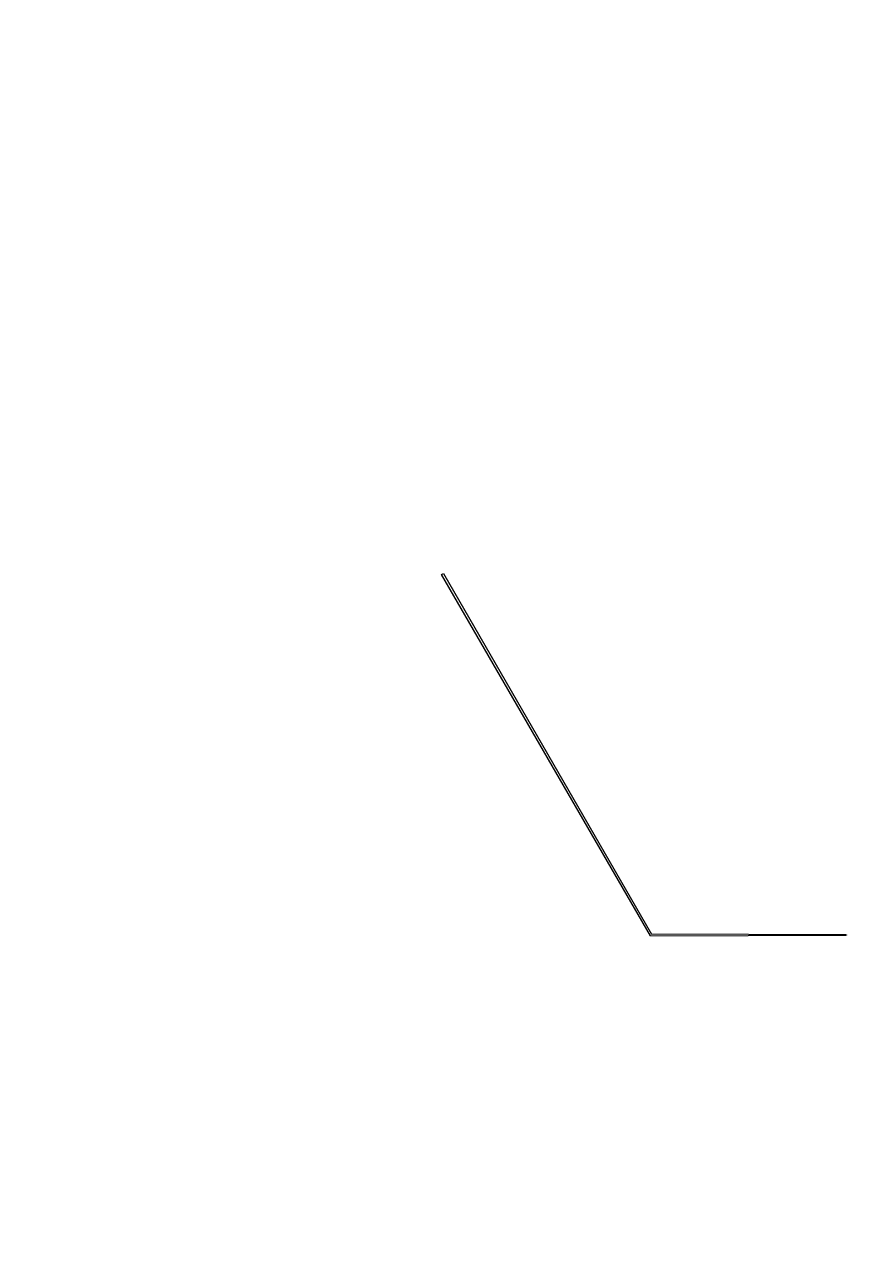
# Model space of a CAD drawing. Header units: inches. Extents: x 0 to 114300, y 0 to 114300.
# Drawn here: x 74765 to 78997, y 29040 to 35286 of the extents above; entities that cross this region are included whole.
import ezdxf

# ---------------------------------------------------------------- set-up
doc = ezdxf.new("R2010")
doc.units = ezdxf.units.IN
doc.header["$MEASUREMENT"] = 0

msp = doc.modelspace()

# ---------------------------------------------------------------- hatches: boundary and pattern name
h = msp.add_hatch()
h.set_pattern_fill('ANSI31', color=256, scale=100)
h.set_pattern_definition([(45, (-3636.992, -6350), (-8.8388348, 8.8388348), [])])
h.paths.add_polyline_path([(114300, 0), (0, 0), (0, 114300), (114300, 114300)])
edge = h.paths.add_edge_path(flags=16)
edge.add_arc((57150, 57150), 50800, 288.35844, 529.79531, ccw=False)
edge.add_line((73150, 8935.5), (41150, 8935.5))
edge.add_arc((57150, 57150), 50800, 190.20469, 251.64156, ccw=False)
edge.add_arc((57150, 57150), 50800, 169.79531, 190.20469, ccw=False)

# ---------------------------------------------------------------- linework, layer by layer
for p, q in [((76912.5, 32454.5), (76921.8, 32458.6)), ((77987.2, 30593.2), (76912.5, 32454.5)), ((76921.8, 32458.6), (77993, 30603.2)), ((77987.2, 30593.2), (78992.9, 30596.7)), ((78992.9, 30599.7), (77993, 30603.2)), ((78992.9, 30599.7), (78995.9, 30599.7)), ((78995.9, 30596.7), (78992.9, 30596.7)), ((78995.9, 30599.7), (78995.9, 30596.7))]:
    msp.add_line(p, q)

doc.saveas('drawing.dxf')
